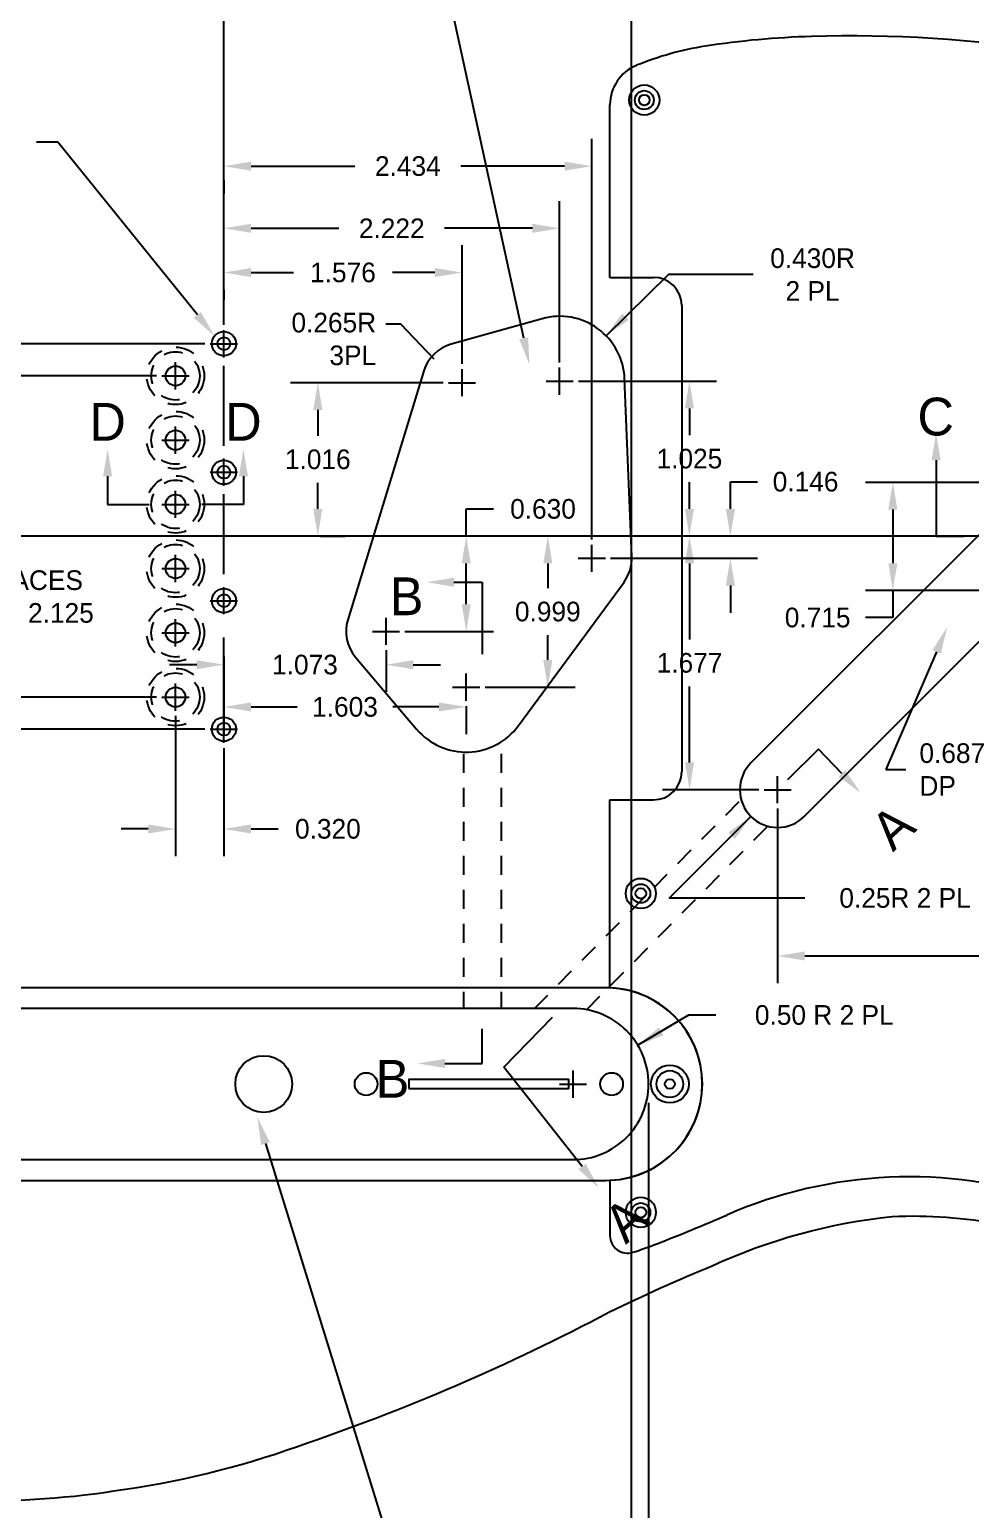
# Model space of a CAD drawing. Extents: x -2.7 to 56.6, y -23.6 to -1.4.
# Drawn here: x 6.43 to 12.65, y -18.62 to -8.83 of the extents above; entities that cross this region are included whole.
import ezdxf
from ezdxf.enums import TextEntityAlignment as Align

# ---------------------------------------------------------------- set-up
doc = ezdxf.new("R2010")
doc.units = 0
doc.header["$LTSCALE"] = 0.25
doc.header["$MEASUREMENT"] = 0
doc.linetypes.add('DASHED', pattern=[0.75, 0.5, -0.25])
doc.linetypes.add('LINETYPE_2', pattern=[0])
doc.layers.get('0').update_dxf_attribs({"color": 230, "linetype": 'CONTINUOUS'})
doc.layers.get('DEFPOINTS').update_dxf_attribs({"linetype": 'CONTINUOUS'})
for name, color, linetype in [('1', 5, 'CONTINUOUS'), ('CONTROL_PLATE', 1, 'CONTINUOUS'), ('DIM', 40, 'CONTINUOUS'), ('DRILL', 3, 'DASHED'), ('HOLES', 3, 'CONTINUOUS'), ('OUTLINE', 7, 'CONTINUOUS'), ('PICKGUARD', 10, 'CONTINUOUS'), ('PICKGUARD_HOLES', 5, 'CONTINUOUS'), ('ROUTES', 4, 'CONTINUOUS')]:
    doc.layers.add(name, color=color, linetype=linetype)
doc.dimstyles.get("Standard").update_dxf_attribs({"dimtxt": 0.18, "dimasz": 0.18, "dimexe": 0.18, "dimexo": 0.0625, "dimgap": 0.09, "dimtad": 0, "dimtih": 1, "dimtoh": 1, "dimdec": 4, "dimzin": 0, "dimtxsty": 'STANDARD', "dimcen": 0.09, "dimazin": 3, "dimtfac": 1, "dimtdec": 4, "dimtofl": 0, "dimtmove": 0, "dimatfit": 3, "dimtolj": 1, "dimtzin": 0})

# ---------------------------------------------------------------- blocks, each defined once
blk = doc.blocks.new('PICKGUARD')
at = {"layer": 'PICKGUARD', "linetype": 'CONTINUOUS'}
for points in [[(-5.5658, -0.3312), (-5.5859, -1.8637)], [(-3.3859, -1.7743), (-3.3859, -1.867)]]:
    blk.add_lwpolyline(points, dxfattribs=at)
at = {"layer": 'PICKGUARD', "linetype": 'LINETYPE_2'}
for points in [[(-5.336, -2.117), (-3.6359, -2.117)], [(-5.4901, -2.604), (-3.4818, -2.604)], [(-5.4901, -3.219), (-3.4818, -3.219)], [(-6.028, -6.457), (-4.4859, -6.457)], [(-4.4859, -6.457), (-2.9449, -6.457)], [(-6.215, -6.932), (-6.215, -6.644)], [(-2.7579, -6.932), (-2.7579, -6.644)], [(-6.215, -6.932), (-7.3568, -6.932)], [(-1.5139, -6.932), (-2.7579, -6.932)], [(-0.2419, -6.932), (0.1251, -6.932)]]:
    blk.add_lwpolyline(points, dxfattribs=at)
for centre, radius in [((0, 0), 0.1), ((0, 0), 0.0625), ((-5.8859, -0.6931), 0.1), ((-5.8859, -0.6931), 0.0625), ((-3.086, -2.226), 0.1), ((-3.086, -2.226), 0.0625), ((0.1967, -2.574), 0.1), ((0.1967, -2.574), 0.0625), ((-7.4274, -3.6895), 0.1), ((-7.4274, -3.6895), 0.0625), ((-7.388, -6.705), 0.1), ((-7.388, -6.705), 0.0625), ((-2.139, -6.728), 0.1), ((-0.0289, -6.728), 0.1), ((-2.139, -6.728), 0.0625), ((-0.0289, -6.728), 0.0625)]:
    blk.add_circle(centre, radius, dxfattribs=at)
for centre, radius, start, end in [((0.0043, 0.0097), 0.456, 41.8889, 145.06767), ((-0.4222, -0.3748), 1.0302, 28.93429, 41.97246), ((0.3169, -0.2102), 0.8381, 144.98018, 160.36853), ((-1.0185, -0.7047), 1.7117, 7.88242, 28.94096), ((3.6953, -1.4069), 4.4222, 160.46993, 165.91517), ((-5.5106, -1.4414), 1.1116, 92.84638, 143.20713), ((-3.8642, 0.4865), 3.3707, 325.6997, 345.96925), ((-3.5091, -1.0523), 4.2264, 343.62968, 7.9201), ((-2.0612, -4.2673), 5.5699, 141.17948, 160.8463), ((-2.5186, -0.4323), 1.7414, 276.82075, 325.721), ((-3.3412, -1.7795), 0.045, 45.01181, 173.35552), ((-6.1219, -4.7071), 4.0827, 44.48479, 46.45872), ((-2.44, -1.0909), 1.078, 224.48404, 276.83147), ((-5.336, -1.8671), 0.2499, 179.22629, 270.00628), ((-3.6359, -1.867), 0.25, 270.00474, 359.99532), ((-5.5657, -0.448), 6.37, 339.5068, 343.62827), ((1.043, -5.3435), 8.8554, 160.85869, 181.65653), ((-5.4901, -2.9115), 0.3075, 90, 180), ((-3.4818, -2.9115), 0.3075, 0, 90), ((-15.8046, 3.3708), 17.2979, 337.05978, 339.53142), ((-5.4901, -2.9115), 0.3075, 180, 270), ((-3.4818, -2.9115), 0.3075, 270, 0), ((7.8536, -6.6418), 8.3918, 157.06343, 161.60638), ((2.7616, -4.9487), 3.0258, 161.60358, 203.57557), ((-2.2373, -5.4405), 5.5736, 181.63495, 188.89557), ((-11.5327, -11.17), 12.5637, 21.21935, 23.50669), ((-5.7213, -5.9853), 2.0473, 188.91025, 202.1274), ((-0.8779, -6.958), 0.6365, 2.33966, 177.66034), ((-6.028, -6.644), 0.187, 90, 180), ((-2.9449, -6.644), 0.187, 0, 90), ((-2.4967, -7.6605), 2.8701, 17.84717, 21.19856), ((-7.3551, -6.6478), 0.2842, 202.46549, 269.65476), ((0.1251, -6.8163), 0.1157, 270.01048, 17.82812)]:
    blk.add_arc(centre, radius, start, end, dxfattribs=at)
blk = doc.blocks.new('*D4')
at = {"color": 0, "linetype": 'BYBLOCK'}
for p, q in [((8.3894, -10.8129), (5.5054, -10.8129)), ((5.6854, -10.9929), (5.6854, -11.4027)), ((5.6854, -13.1829), (5.6854, -11.9294)), ((8.3894, -13.3629), (5.5054, -13.3629))]:
    blk.add_line(p, q, dxfattribs=at)
for points in [[(5.6554, -10.9929), (5.7154, -10.9929), (5.6854, -10.8129)], [(5.6554, -13.1829), (5.7154, -13.1829), (5.6854, -13.3629)]]:
    blk.add_solid(points, dxfattribs=at)
at = {"layer": 'DEFPOINTS', "color": 0, "linetype": 'BYBLOCK'}
for p in [(8.5144, -10.8129), (5.6854, -13.3629), (8.5144, -13.3629)]:
    blk.add_point(p, dxfattribs=at)
at = {"color": 0, "linetype": 'BYBLOCK', "insert": (5.6854, -11.6661), "char_height": 0.13, "attachment_point": 5}
blk.add_mtext('\\A1;3 EQ SPACES\\P@ 0.850 = 2.550', dxfattribs=at)
blk = doc.blocks.new('*D5')
at = {"color": 0, "linetype": 'BYBLOCK'}
for p, q in [((8.0694, -11.0255), (6.8272, -11.0255)), ((7.0072, -11.2055), (7.0072, -12.2351)), ((7.0072, -12.9705), (7.0072, -12.7618)), ((8.0694, -13.1505), (6.8272, -13.1505))]:
    blk.add_line(p, q, dxfattribs=at)
for points in [[(6.9772, -11.2055), (7.0372, -11.2055), (7.0072, -11.0255)], [(6.9772, -12.9705), (7.0372, -12.9705), (7.0072, -13.1505)]]:
    blk.add_solid(points, dxfattribs=at)
at = {"layer": 'DEFPOINTS', "color": 0, "linetype": 'BYBLOCK'}
for p in [(8.1944, -11.0255), (7.0072, -13.1505), (8.1944, -13.1505)]:
    blk.add_point(p, dxfattribs=at)
at = {"color": 0, "linetype": 'BYBLOCK', "insert": (7.0072, -12.4984), "char_height": 0.13, "attachment_point": 5}
blk.add_mtext('\\A1;5 EQ SPACES\\P@ 0.425 = 2.125', dxfattribs=at)
blk = doc.blocks.new('*D7')
at = {"color": 0, "linetype": 'BYBLOCK'}
for p, q in [((8.5144, -10.6879), (8.5144, -9.8692)), ((10.7363, -10.9361), (10.7363, -9.8692)), ((8.6944, -10.0492), (9.2753, -10.0492)), ((10.5563, -10.0492), (9.9753, -10.0492))]:
    blk.add_line(p, q, dxfattribs=at)
for points in [[(8.6944, -10.0192), (8.6944, -10.0792), (8.5144, -10.0492)], [(10.5563, -10.0192), (10.5563, -10.0792), (10.7363, -10.0492)]]:
    blk.add_solid(points, dxfattribs=at)
at = {"layer": 'DEFPOINTS', "color": 0, "linetype": 'BYBLOCK'}
for p in [(8.5144, -10.0492), (8.5144, -10.8129), (10.7363, -11.0611)]:
    blk.add_point(p, dxfattribs=at)
at = {"color": 0, "linetype": 'BYBLOCK', "insert": (9.6253, -10.0492), "char_height": 0.13, "attachment_point": 5}
blk.add_mtext('\\A1;2.222', dxfattribs=at)
blk = doc.blocks.new('*D9')
at = {"color": 0, "linetype": 'BYBLOCK'}
for p, q in [((8.1944, -13.2755), (8.1944, -14.203)), ((8.5144, -13.4879), (8.5144, -14.203)), ((8.0144, -14.023), (7.8344, -14.023)), ((8.6944, -14.023), (8.8744, -14.023))]:
    blk.add_line(p, q, dxfattribs=at)
for points in [[(8.0144, -13.993), (8.0144, -14.053), (8.1944, -14.023)], [(8.6944, -13.993), (8.6944, -14.053), (8.5144, -14.023)]]:
    blk.add_solid(points, dxfattribs=at)
at = {"layer": 'DEFPOINTS', "color": 0, "linetype": 'BYBLOCK'}
for p in [(8.1944, -13.1505), (8.5144, -13.3629), (8.5144, -14.023)]:
    blk.add_point(p, dxfattribs=at)
at = {"color": 0, "linetype": 'BYBLOCK', "insert": (9.2027, -14.023), "char_height": 0.13, "attachment_point": 5}
blk.add_mtext('\\A1;0.320', dxfattribs=at)
blk = doc.blocks.new('*D10')
at = {"color": 0, "linetype": 'BYBLOCK'}
for p, q in [((8.5144, -10.6879), (8.5144, -5.3374)), ((15.8844, -11.1002), (15.8844, -5.3374)), ((8.6944, -5.5174), (11.8602, -5.5174)), ((15.7044, -5.5174), (12.5385, -5.5174))]:
    blk.add_line(p, q, dxfattribs=at)
for points in [[(8.6944, -5.4874), (8.6944, -5.5474), (8.5144, -5.5174)], [(15.7044, -5.4874), (15.7044, -5.5474), (15.8844, -5.5174)]]:
    blk.add_solid(points, dxfattribs=at)
at = {"layer": 'DEFPOINTS', "color": 0, "linetype": 'BYBLOCK'}
for p in [(8.5144, -5.5174), (8.5144, -10.8129), (15.8844, -11.2252)]:
    blk.add_point(p, dxfattribs=at)
at = {"color": 0, "linetype": 'BYBLOCK', "insert": (12.1994, -5.5174), "char_height": 0.13, "attachment_point": 5}
blk.add_mtext('\\A1;7.370', dxfattribs=at)
blk = doc.blocks.new('*D15')
at = {"color": 0, "linetype": 'BYBLOCK'}
for p, q in [((3.0371, -11.9624), (3.0371, -4.7087)), ((15.8844, -11.1002), (15.8844, -4.7087)), ((3.2171, -4.8887), (9.1627, -4.8887)), ((15.7044, -4.8887), (9.9494, -4.8887))]:
    blk.add_line(p, q, dxfattribs=at)
for points in [[(3.2171, -4.8587), (3.2171, -4.9187), (3.0371, -4.8887)], [(15.7044, -4.8587), (15.7044, -4.9187), (15.8844, -4.8887)]]:
    blk.add_solid(points, dxfattribs=at)
at = {"layer": 'DEFPOINTS', "color": 0, "linetype": 'BYBLOCK'}
for p in [(3.0371, -4.8887), (15.8844, -11.2252), (3.0371, -12.0874)]:
    blk.add_point(p, dxfattribs=at)
at = {"color": 0, "linetype": 'BYBLOCK', "insert": (9.5561, -4.8887), "char_height": 0.13, "attachment_point": 5}
blk.add_mtext('\\A1;12.847', dxfattribs=at)
blk = doc.blocks.new('*D18')
at = {"color": 0, "linetype": 'BYBLOCK'}
for p, q in [((10.6565, -10.4456), (10.2439, -10.8505)), ((11.2171, -10.4456), (10.6565, -10.4456)), ((9.9369, -11.2416), (9.9369, -11.0616)), ((9.8469, -11.1516), (10.0269, -11.1516))]:
    blk.add_line(p, q, dxfattribs=at)
blk.add_solid([(10.3513, -10.703), (10.3934, -10.7458), (10.2439, -10.8505)], dxfattribs=at)
at = {"layer": 'DEFPOINTS', "color": 0, "linetype": 'BYBLOCK'}
for p in [(10.2439, -10.8505), (9.9369, -11.1516)]:
    blk.add_point(p, dxfattribs=at)
at = {"color": 0, "linetype": 'BYBLOCK', "insert": (11.6104, -10.4456), "char_height": 0.13, "attachment_point": 5}
blk.add_mtext('\\A1;0.430R\\P2 PL', dxfattribs=at)
blk = doc.blocks.new('*D24')
at = {"color": 0, "linetype": 'BYBLOCK'}
for p, q in [((10.8613, -11.0611), (11.7749, -11.0611)), ((11.5949, -11.2411), (11.5949, -11.4186)), ((11.5949, -11.9061), (11.5949, -11.7286)), ((11.9002, -12.0861), (11.4149, -12.0861))]:
    blk.add_line(p, q, dxfattribs=at)
for points in [[(11.5649, -11.2411), (11.6249, -11.2411), (11.5949, -11.0611)], [(11.5649, -11.9061), (11.6249, -11.9061), (11.5949, -12.0861)]]:
    blk.add_solid(points, dxfattribs=at)
at = {"layer": 'DEFPOINTS', "color": 0, "linetype": 'BYBLOCK'}
for p in [(10.7363, -11.0611), (11.5949, -12.0861), (12.0252, -12.0861)]:
    blk.add_point(p, dxfattribs=at)
at = {"color": 0, "linetype": 'BYBLOCK', "insert": (11.5949, -11.5736), "char_height": 0.13, "attachment_point": 5}
blk.add_mtext('\\A1;1.025', dxfattribs=at)
blk = doc.blocks.new('*D26')
at = {"color": 0, "linetype": 'BYBLOCK'}
for p, q in [((15.085, -13.1652), (15.085, -18.9985)), ((10.5253, -15.9263), (10.5253, -18.9985)), ((10.7053, -18.8185), (12.466, -18.8185)), ((14.905, -18.8185), (13.1443, -18.8185))]:
    blk.add_line(p, q, dxfattribs=at)
for points in [[(10.7053, -18.7885), (10.7053, -18.8485), (10.5253, -18.8185)], [(14.905, -18.7885), (14.905, -18.8485), (15.085, -18.8185)]]:
    blk.add_solid(points, dxfattribs=at)
at = {"layer": 'DEFPOINTS', "color": 0, "linetype": 'BYBLOCK'}
for p in [(15.085, -13.0402), (10.5253, -15.8013), (10.5253, -18.8185)]:
    blk.add_point(p, dxfattribs=at)
at = {"color": 0, "linetype": 'BYBLOCK', "insert": (12.8052, -18.8185), "char_height": 0.13, "attachment_point": 5}
blk.add_mtext('\\A1;4.560', dxfattribs=at)
blk = doc.blocks.new('*D27')
at = {"color": 0, "linetype": 'BYBLOCK'}
for p, q in [((4.9553, -15.9263), (4.9553, -19.0005)), ((10.5253, -15.9263), (10.5253, -19.0005)), ((5.1353, -18.8205), (7.4011, -18.8205)), ((10.3453, -18.8205), (8.0795, -18.8205))]:
    blk.add_line(p, q, dxfattribs=at)
for points in [[(5.1353, -18.7905), (5.1353, -18.8505), (4.9553, -18.8205)], [(10.3453, -18.7905), (10.3453, -18.8505), (10.5253, -18.8205)]]:
    blk.add_solid(points, dxfattribs=at)
at = {"layer": 'DEFPOINTS', "color": 0, "linetype": 'BYBLOCK'}
for p in [(4.9553, -15.8013), (10.5253, -15.8013), (4.9553, -18.8205)]:
    blk.add_point(p, dxfattribs=at)
at = {"color": 0, "linetype": 'BYBLOCK', "insert": (7.7403, -18.8205), "char_height": 0.13, "attachment_point": 5}
blk.add_mtext('\\A1;5.570', dxfattribs=at)
blk = doc.blocks.new('*D28')
at = {"color": 0, "linetype": 'BYBLOCK'}
for p, q in [((15.8844, -13.0747), (15.8844, -19.2811)), ((5.1863, -18.1099), (5.1863, -19.2811)), ((5.3663, -19.1011), (10.1529, -19.1011)), ((15.7044, -19.1011), (10.9179, -19.1011))]:
    blk.add_line(p, q, dxfattribs=at)
for points in [[(5.3663, -19.0711), (5.3663, -19.1311), (5.1863, -19.1011)], [(15.7044, -19.0711), (15.7044, -19.1311), (15.8844, -19.1011)]]:
    blk.add_solid(points, dxfattribs=at)
at = {"layer": 'DEFPOINTS', "color": 0, "linetype": 'BYBLOCK'}
for p in [(15.8844, -12.9497), (5.1863, -17.9849), (5.1863, -19.1011)]:
    blk.add_point(p, dxfattribs=at)
at = {"color": 0, "linetype": 'BYBLOCK', "insert": (10.5354, -19.1011), "char_height": 0.13, "attachment_point": 5}
blk.add_mtext('\\A1;10.698', dxfattribs=at)
blk = doc.blocks.new('*D30')
at = {"color": 0, "linetype": 'BYBLOCK'}
for p, q in [((10.7894, -15.345), (10.4546, -15.545)), ((10.9694, -15.345), (10.7894, -15.345)), ((10.0253, -15.8913), (10.0253, -15.7113)), ((9.9353, -15.8013), (10.1153, -15.8013))]:
    blk.add_line(p, q, dxfattribs=at)
blk.add_solid([(10.5937, -15.4269), (10.6245, -15.4784), (10.4546, -15.545)], dxfattribs=at)
at = {"layer": 'DEFPOINTS', "color": 0, "linetype": 'BYBLOCK'}
for p in [(10.4546, -15.545), (10.0253, -15.8013)]:
    blk.add_point(p, dxfattribs=at)
at = {"color": 0, "linetype": 'BYBLOCK', "insert": (11.6878, -15.345), "char_height": 0.13, "attachment_point": 5}
blk.add_mtext('\\A1;0.50 R 2 PL', dxfattribs=at)
blk = doc.blocks.new('*D40')
at = {"color": 0, "linetype": 'BYBLOCK'}
for p, q in [((14.3394, -11.73), (12.761, -11.73)), ((12.941, -11.91), (12.941, -12.2649)), ((14.3394, -12.4449), (12.761, -12.4449)), ((12.941, -12.4449), (12.941, -12.6249)), ((12.941, -12.6249), (12.761, -12.6249))]:
    blk.add_line(p, q, dxfattribs=at)
for points in [[(12.911, -11.91), (12.971, -11.91), (12.941, -11.73)], [(12.911, -12.2649), (12.971, -12.2649), (12.941, -12.4449)]]:
    blk.add_solid(points, dxfattribs=at)
at = {"layer": 'DEFPOINTS', "color": 0, "linetype": 'BYBLOCK'}
for p in [(14.4644, -11.73), (12.941, -12.4449), (14.4644, -12.4449)]:
    blk.add_point(p, dxfattribs=at)
at = {"color": 0, "linetype": 'BYBLOCK', "insert": (12.4435, -12.6249), "char_height": 0.13, "attachment_point": 5}
blk.add_mtext('\\A1;0.715', dxfattribs=at)
blk = doc.blocks.new('*D46')
at = {"color": 0, "linetype": 'BYBLOCK'}
for p, q in [((15.8844, -13.0747), (15.8844, -15.0433)), ((12.1785, -13.8883), (12.1785, -15.0433)), ((12.3585, -14.8633), (13.6923, -14.8633)), ((15.7044, -14.8633), (14.3706, -14.8633))]:
    blk.add_line(p, q, dxfattribs=at)
for points in [[(12.3585, -14.8333), (12.3585, -14.8933), (12.1785, -14.8633)], [(15.7044, -14.8333), (15.7044, -14.8933), (15.8844, -14.8633)]]:
    blk.add_solid(points, dxfattribs=at)
at = {"layer": 'DEFPOINTS', "color": 0, "linetype": 'BYBLOCK'}
for p in [(15.8844, -12.9497), (12.1785, -13.7633), (12.1785, -14.8633)]:
    blk.add_point(p, dxfattribs=at)
at = {"color": 0, "linetype": 'BYBLOCK', "insert": (14.0314, -14.8633), "char_height": 0.13, "attachment_point": 5}
blk.add_mtext('\\A1;3.706', dxfattribs=at)
blk = doc.blocks.new('*D47')
at = {"color": 0, "linetype": 'BYBLOCK'}
for p, q in [((12.2981, -12.0861), (11.4157, -12.0861)), ((11.5957, -12.2661), (11.5957, -12.7697)), ((11.5957, -13.5833), (11.5957, -13.0797)), ((12.0535, -13.7633), (11.4157, -13.7633))]:
    blk.add_line(p, q, dxfattribs=at)
for points in [[(11.5657, -12.2661), (11.6257, -12.2661), (11.5957, -12.0861)], [(11.5657, -13.5833), (11.6257, -13.5833), (11.5957, -13.7633)]]:
    blk.add_solid(points, dxfattribs=at)
at = {"layer": 'DEFPOINTS', "color": 0, "linetype": 'BYBLOCK'}
for p in [(11.5957, -12.0861), (12.4231, -12.0861), (12.1785, -13.7633)]:
    blk.add_point(p, dxfattribs=at)
at = {"color": 0, "linetype": 'BYBLOCK', "insert": (11.5957, -12.9247), "char_height": 0.13, "attachment_point": 5}
blk.add_mtext('\\A1;1.677', dxfattribs=at)
blk = doc.blocks.new('*D48')
at = {"color": 0, "linetype": 'BYBLOCK'}
for p, q in [((12.1785, -13.8533), (12.1785, -13.6733)), ((12.0885, -13.7633), (12.2685, -13.7633)), ((11.4618, -14.4801), (12.0017, -13.9401)), ((12.3576, -14.4801), (11.4618, -14.4801))]:
    blk.add_line(p, q, dxfattribs=at)
blk.add_solid([(11.8532, -14.0462), (11.8956, -14.0886), (12.0017, -13.9401)], dxfattribs=at)
at = {"layer": 'DEFPOINTS', "color": 0, "linetype": 'BYBLOCK'}
for p in [(12.1785, -13.7633), (12.0017, -13.9401)]:
    blk.add_point(p, dxfattribs=at)
at = {"color": 0, "linetype": 'BYBLOCK', "insert": (13.0218, -14.4801), "char_height": 0.13, "attachment_point": 5}
blk.add_mtext('\\A1;0.25R 2 PL', dxfattribs=at)
blk = doc.blocks.new('CONTROL_PLATE')
at = {"layer": 'CONTROL_PLATE', "linetype": 'CONTINUOUS'}
blk.add_lwpolyline([(0.215, 0, 0.4142136), (-0.4225, 0.6375), (-5.4285, 0.6375, 1), (-5.4285, -0.6375), (-0.4225, -0.6375, 0.4142136), (0.215, 0, -1.5666257)], format="xyb", dxfattribs=at)
blk.add_lwpolyline([(-1.7275, -0.03), (-0.6675, -0.03), (-0.6675, 0.03), (-1.7275, 0.03)], close=True, dxfattribs=at)
for centre, radius in [((-5.851, 0), 0.125), ((-5.15625, 0), 0.1875), ((-2.6875, 0), 0.1875), ((0, 0), 0.125), ((-5.851, 0), 0.0885), ((-2.01, 0), 0.075), ((-0.385, 0), 0.075), ((0, 0), 0.0885)]:
    blk.add_circle(centre, radius, dxfattribs=at)
blk = doc.blocks.new('*D62')
at = {"color": 0, "linetype": 'BYBLOCK'}
for p, q in [((7.715, -13.4534), (7.715, -12.8468)), ((8.7879, -12.9314), (8.7879, -13.2068)), ((7.535, -13.0268), (7.355, -13.0268)), ((8.9679, -13.0268), (9.1479, -13.0268))]:
    blk.add_line(p, q, dxfattribs=at)
for points in [[(7.535, -12.9968), (7.535, -13.0568), (7.715, -13.0268)], [(8.9679, -12.9968), (8.9679, -13.0568), (8.7879, -13.0268)]]:
    blk.add_solid(points, dxfattribs=at)
at = {"layer": 'DEFPOINTS', "color": 0, "linetype": 'BYBLOCK'}
for p in [(8.7879, -12.8064), (8.7879, -13.0268), (7.715, -13.5784)]:
    blk.add_point(p, dxfattribs=at)
at = {"color": 0, "linetype": 'BYBLOCK', "insert": (8.2515, -13.0268), "char_height": 0.13, "attachment_point": 5}
blk.add_mtext('\\A1;1.073', dxfattribs=at)
blk = doc.blocks.new('*D63')
at = {"color": 0, "linetype": 'BYBLOCK'}
for p, q in [((7.715, -12.9718), (7.715, -13.4865)), ((7.895, -13.3065), (8.1991, -13.3065)), ((9.1382, -13.3065), (8.8341, -13.3065)), ((9.3182, -13.3003), (9.3182, -13.4865))]:
    blk.add_line(p, q, dxfattribs=at)
for points in [[(7.895, -13.2765), (7.895, -13.3365), (7.715, -13.3065)], [(9.1382, -13.2765), (9.1382, -13.3365), (9.3182, -13.3065)]]:
    blk.add_solid(points, dxfattribs=at)
at = {"layer": 'DEFPOINTS', "color": 0, "linetype": 'BYBLOCK'}
for p in [(7.715, -12.8468), (9.3182, -13.1753), (9.3182, -13.3065)]:
    blk.add_point(p, dxfattribs=at)
at = {"color": 0, "linetype": 'BYBLOCK', "insert": (8.5166, -13.3065), "char_height": 0.13, "attachment_point": 5}
blk.add_mtext('\\A1;1.603', dxfattribs=at)
blk = doc.blocks.new('*D65')
at = {"color": 0, "linetype": 'BYBLOCK'}
for p, q in [((9.3185, -12.1766), (9.3185, -11.9966)), ((9.3185, -11.9966), (9.4985, -11.9966)), ((9.5678, -12.1766), (9.1385, -12.1766)), ((9.3185, -12.6264), (9.3185, -12.3566)), ((8.9129, -12.8064), (9.4985, -12.8064))]:
    blk.add_line(p, q, dxfattribs=at)
for points in [[(9.2885, -12.3566), (9.3485, -12.3566), (9.3185, -12.1766)], [(9.2885, -12.6264), (9.3485, -12.6264), (9.3185, -12.8064)]]:
    blk.add_solid(points, dxfattribs=at)
at = {"layer": 'DEFPOINTS', "color": 0, "linetype": 'BYBLOCK'}
for p in [(9.3185, -12.1766), (9.6928, -12.1766), (8.7879, -12.8064)]:
    blk.add_point(p, dxfattribs=at)
at = {"color": 0, "linetype": 'BYBLOCK', "insert": (9.8268, -11.9966), "char_height": 0.13, "attachment_point": 5}
blk.add_mtext('\\A1;0.630', dxfattribs=at)
blk = doc.blocks.new('*D66')
at = {"color": 0, "linetype": 'BYBLOCK'}
for p, q in [((9.7335, -12.1766), (9.6785, -12.1766)), ((9.8585, -12.3566), (9.8585, -12.5209)), ((9.8585, -12.9953), (9.8585, -12.8309)), ((9.4432, -13.1753), (10.0385, -13.1753))]:
    blk.add_line(p, q, dxfattribs=at)
for points in [[(9.8285, -12.3566), (9.8885, -12.3566), (9.8585, -12.1766)], [(9.8285, -12.9953), (9.8885, -12.9953), (9.8585, -13.1753)]]:
    blk.add_solid(points, dxfattribs=at)
at = {"layer": 'DEFPOINTS', "color": 0, "linetype": 'BYBLOCK'}
for p in [(9.8585, -12.1766), (9.8585, -12.1766), (9.3182, -13.1753)]:
    blk.add_point(p, dxfattribs=at)
at = {"color": 0, "linetype": 'BYBLOCK', "insert": (9.8585, -12.6759), "char_height": 0.13, "attachment_point": 5}
blk.add_mtext('\\A1;0.999', dxfattribs=at)
blk = doc.blocks.new('*D67')
at = {"color": 0, "linetype": 'BYBLOCK'}
for p, q in [((11.0666, -11.9966), (11.0666, -11.8166)), ((11.0666, -11.8166), (11.2466, -11.8166)), ((11.1914, -12.1766), (10.8866, -12.1766)), ((10.2744, -12.323), (11.2466, -12.323)), ((11.0666, -12.503), (11.0666, -12.683))]:
    blk.add_line(p, q, dxfattribs=at)
for points in [[(11.0366, -11.9966), (11.0966, -11.9966), (11.0666, -12.1766)], [(11.0366, -12.503), (11.0966, -12.503), (11.0666, -12.323)]]:
    blk.add_solid(points, dxfattribs=at)
at = {"layer": 'DEFPOINTS', "color": 0, "linetype": 'BYBLOCK'}
for p in [(11.0666, -12.1766), (11.3164, -12.1766), (10.1494, -12.323)]:
    blk.add_point(p, dxfattribs=at)
at = {"color": 0, "linetype": 'BYBLOCK', "insert": (11.5641, -11.8166), "char_height": 0.13, "attachment_point": 5}
blk.add_mtext('\\A1;0.146', dxfattribs=at)
blk = doc.blocks.new('*D68')
at = {"color": 0, "linetype": 'BYBLOCK'}
for p, q in [((10.1494, -12.198), (10.1494, -9.5486)), ((7.895, -9.7286), (8.5822, -9.7286)), ((9.9694, -9.7286), (9.2822, -9.7286)), ((7.715, -9.8211), (7.715, -9.9086))]:
    blk.add_line(p, q, dxfattribs=at)
for points in [[(7.895, -9.6986), (7.895, -9.7586), (7.715, -9.7286)], [(9.9694, -9.6986), (9.9694, -9.7586), (10.1494, -9.7286)]]:
    blk.add_solid(points, dxfattribs=at)
at = {"layer": 'DEFPOINTS', "color": 0, "linetype": 'BYBLOCK'}
for p in [(7.715, -9.6961), (7.715, -9.7286), (10.1494, -12.323)]:
    blk.add_point(p, dxfattribs=at)
at = {"color": 0, "linetype": 'BYBLOCK', "insert": (8.9322, -9.7286), "char_height": 0.13, "attachment_point": 5}
blk.add_mtext('\\A1;2.434', dxfattribs=at)
blk = doc.blocks.new('*D69')
at = {"color": 0, "linetype": 'BYBLOCK'}
for p, q in [((9.291, -11.0359), (9.291, -10.2523)), ((7.895, -10.4323), (8.1747, -10.4323)), ((9.111, -10.4323), (8.8314, -10.4323)), ((7.715, -10.5465), (7.715, -10.6123))]:
    blk.add_line(p, q, dxfattribs=at)
for points in [[(7.895, -10.4023), (7.895, -10.4623), (7.715, -10.4323)], [(9.111, -10.4023), (9.111, -10.4623), (9.291, -10.4323)]]:
    blk.add_solid(points, dxfattribs=at)
at = {"layer": 'DEFPOINTS', "color": 0, "linetype": 'BYBLOCK'}
for p in [(7.715, -10.4215), (7.715, -10.4323), (9.291, -11.1609)]:
    blk.add_point(p, dxfattribs=at)
at = {"color": 0, "linetype": 'BYBLOCK', "insert": (8.503, -10.4323), "char_height": 0.13, "attachment_point": 5}
blk.add_mtext('\\A1;1.576', dxfattribs=at)
blk = doc.blocks.new('*D70')
at = {"color": 0, "linetype": 'BYBLOCK'}
for p, q in [((9.166, -11.1609), (8.1566, -11.1609)), ((8.3366, -11.3409), (8.3366, -11.5137)), ((8.3366, -11.9965), (8.3366, -11.8237)), ((8.3533, -12.1765), (8.5166, -12.1765))]:
    blk.add_line(p, q, dxfattribs=at)
for points in [[(8.3066, -11.3409), (8.3666, -11.3409), (8.3366, -11.1609)], [(8.3066, -11.9965), (8.3666, -11.9965), (8.3366, -12.1765)]]:
    blk.add_solid(points, dxfattribs=at)
at = {"layer": 'DEFPOINTS', "color": 0, "linetype": 'BYBLOCK'}
for p in [(9.291, -11.1609), (8.2283, -12.1765), (8.3366, -12.1765)]:
    blk.add_point(p, dxfattribs=at)
at = {"color": 0, "linetype": 'BYBLOCK', "insert": (8.3366, -11.6687), "char_height": 0.13, "attachment_point": 5}
blk.add_mtext('\\A1;1.016', dxfattribs=at)

msp = doc.modelspace()

# ---------------------------------------------------------------- linework, layer by layer
at = {"layer": '1', "linetype": 'LINETYPE_2'}
msp.add_lwpolyline([(10.4113, -20.9976), (10.4113, -1.4151)], dxfattribs=at)
at = {"layer": 'DIM', "linetype": 'CONTINUOUS'}
for p, q in [((9.6991, -10.8669), (9.1279, -8.2473)), ((6.6162, -9.5707), (6.4746, -9.5707)), ((7.5399, -10.7128), (6.6162, -9.5707)), ((7.715, -10.9934), (7.715, -10.8134)), ((8.8866, -10.7728), (8.7869, -10.7728)), ((9.106, -11.0063), (8.8866, -10.7728)), ((7.625, -10.9034), (7.805, -10.9034)), ((7.395, -11.206), (7.395, -11.026)), ((7.715, -11.5778), (7.715, -11.0495)), ((9.9369, -11.2416), (9.9369, -11.0616)), ((7.305, -11.116), (7.485, -11.116)), ((9.201, -11.1609), (9.381, -11.1609)), ((9.291, -11.2509), (9.291, -11.0709)), ((9.8469, -11.1516), (10.0269, -11.1516)), ((7.395, -11.6309), (7.395, -11.4509)), ((7.305, -11.5409), (7.485, -11.5409)), ((7.715, -11.8435), (7.715, -11.6635)), ((12.4277, -11.6739), (12.4277, -12.1766)), ((6.9458, -11.7798), (6.9458, -11.966)), ((7.625, -11.7535), (7.805, -11.7535)), ((7.8442, -11.7798), (7.8442, -11.966)), ((7.395, -12.056), (7.395, -11.876)), ((7.715, -12.427), (7.715, -11.8987)), ((6.9458, -11.966), (7.1309, -11.966)), ((7.1309, -11.966), (7.2209, -11.966)), ((7.305, -11.966), (7.485, -11.966)), ((7.6591, -11.966), (7.5691, -11.966)), ((7.8442, -11.966), (7.6591, -11.966)), ((20.0563, -12.1769), (2.2377, -12.1763)), ((10.1494, -12.413), (10.1494, -12.233)), ((12.4277, -12.1767), (12.6128, -12.1767)), ((7.395, -12.481), (7.395, -12.301)), ((10.0594, -12.323), (10.2394, -12.323)), ((7.305, -12.391), (7.485, -12.391)), ((7.715, -12.6935), (7.715, -12.5135)), ((9.2371, -12.4812), (9.425, -12.4812)), ((9.425, -12.4812), (9.425, -12.9569)), ((7.625, -12.6035), (7.805, -12.6035)), ((7.395, -12.906), (7.395, -12.726)), ((8.7879, -12.8964), (8.7879, -12.7164)), ((7.305, -12.816), (7.485, -12.816)), ((8.6979, -12.8064), (8.8779, -12.8064)), ((12.4311, -12.9417), (12.0959, -13.7202)), ((9.3182, -13.2653), (9.3182, -13.0853)), ((7.395, -13.331), (7.395, -13.151)), ((9.2282, -13.1753), (9.4082, -13.1753)), ((7.305, -13.241), (7.485, -13.241)), ((7.715, -13.5434), (7.715, -13.3634)), ((7.625, -13.4534), (7.805, -13.4534)), ((11.6488, -13.5855), (11.4449, -13.7893)), ((11.8044, -13.746), (11.6488, -13.5855)), ((11.3791, -13.9438), (11.3791, -13.7638)), ((12.0959, -13.7202), (12.2274, -13.7202)), ((11.2891, -13.8538), (11.4691, -13.8538)), ((9.5669, -15.6904), (9.8898, -15.3591)), ((9.425, -15.6649), (9.425, -15.4355)), ((9.1776, -15.6649), (9.425, -15.6649)), ((10.0852, -16.3467), (9.5669, -15.6904)), ((7.9899, -16.1952), (9.0733, -19.6943))]:
    msp.add_line(p, q, dxfattribs=at)
for points in [[(7.5632, -10.694), (7.5166, -10.7317), (7.6531, -10.8528)], [(9.7284, -10.8605), (9.6698, -10.8733), (9.7375, -11.0428)], [(12.3977, -11.6739), (12.4577, -11.6739), (12.4277, -11.4939)], [(6.9158, -11.7798), (6.9758, -11.7798), (6.9458, -11.5998)], [(7.8742, -11.7798), (7.8142, -11.7798), (7.8442, -11.5998)], [(9.2371, -12.5112), (9.2371, -12.4512), (9.0571, -12.4812)], [(12.4035, -12.9298), (12.4586, -12.9535), (12.5023, -12.7763)], [(11.7829, -13.7669), (11.826, -13.7251), (11.9297, -13.8753)], [(9.1776, -15.6949), (9.1776, -15.6349), (8.9976, -15.6649)], [(7.9613, -16.2041), (8.0186, -16.1864), (7.9369, -16.0232)], [(10.1089, -16.3283), (10.0615, -16.3651), (10.1957, -16.4888)]]:
    msp.add_solid(points, dxfattribs=at)
at = {"layer": 'DRILL', "linetype": 'DASHED'}
for points in [[(9.3, -13.6163), (9.3, -15.3013)], [(9.55, -13.6163), (9.55, -15.3013)], [(9.7702, -15.3013), (11.1376, -13.9185)], [(10.1156, -15.3096), (11.3144, -14.0953)]]:
    msp.add_lwpolyline(points, dxfattribs=at)
at = {"layer": 'HOLES', "color": 162, "linetype": 'LINETYPE_2'}
for centre, radius in [((7.715, -10.9034), 0.08), ((7.715, -10.9034), 0.0425), ((7.395, -11.116), 0.065), ((7.395, -11.5409), 0.065), ((7.715, -11.7535), 0.08), ((7.715, -11.7535), 0.0425), ((7.395, -11.966), 0.065), ((7.395, -12.391), 0.065), ((7.715, -12.6035), 0.08), ((7.715, -12.6035), 0.0425), ((7.395, -12.816), 0.065), ((7.395, -13.241), 0.065), ((7.715, -13.4534), 0.08), ((7.715, -13.4534), 0.0425)]:
    msp.add_circle(centre, radius, dxfattribs=at)
at = {"layer": 'HOLES', "color": 162, "linetype": 'DASHED'}
for centre, radius in [((7.395, -11.116), 0.19), ((7.395, -11.116), 0.16), ((7.395, -11.5409), 0.19), ((7.395, -11.5409), 0.16), ((7.395, -11.966), 0.19), ((7.395, -11.966), 0.16), ((7.395, -12.391), 0.19), ((7.395, -12.391), 0.16), ((7.395, -12.816), 0.19), ((7.395, -12.816), 0.16), ((7.395, -13.241), 0.19), ((7.395, -13.241), 0.16)]:
    msp.add_circle(centre, radius, dxfattribs=at)
at = {"layer": 'OUTLINE', "linetype": 'LINETYPE_2'}
msp.add_lwpolyline([(5.9422, -18.5531, 0.047658), (6.9869, -18.493, 0.052217), (8.2019, -18.1981, 0.040212), (10.2669, -17.308, -0.015531), (10.9469, -17.0032, -0.082789), (12.1371, -16.678, -0.125765), (13.5319, -16.958, -0.011482)], format="xyb", dxfattribs=at)
at = {"layer": 'PICKGUARD_HOLES', "color": 162, "linetype": 'LINETYPE_2'}
for centre, radius in [((10.497, -9.2911), 0.035), ((10.474, -14.5402), 0.035), ((10.666, -15.8011), 0.0325), ((10.474, -16.6502), 0.035)]:
    msp.add_circle(centre, radius, dxfattribs=at)
at = {"layer": 'ROUTES', "linetype": 'LINETYPE_2'}
for points in [[(9.0376, -11.0834), (8.5345, -12.7289, 0.255731), (8.5861, -12.978), (8.9907, -13.4539, 0.484023), (9.6647, -13.4299), (10.3629, -12.4798, 0.170111), (10.4141, -12.3123), (10.3666, -11.1343, 0.484023), (9.8211, -10.7375), (9.2197, -10.9057, 0.255731), (9.0376, -11.0834, -0.681381)], [(12.8782, -12.0012), (11.2023, -13.677, 0.414214), (11.2023, -14.0306, 0.414214), (11.5559, -14.0306), (13.2317, -12.3547, 1), (12.8782, -12.0013, -0.999074)], [(10.5253, -15.8013, 0.414214), (10.0253, -15.3013), (5.4553, -15.3013, 0.414214), (4.9553, -15.8013, 0.414214), (5.4553, -16.3013), (10.0253, -16.3013, 0.414214)]]:
    msp.add_lwpolyline(points, format="xyb", close=True, dxfattribs=at)

# ---------------------------------------------------------------- block references
at = {"linetype": 'CONTINUOUS', "rotation": 270}
msp.add_blockref('PICKGUARD', (17.202, -16.6792), dxfattribs=at)
at = {"layer": 'CONTROL_PLATE', "linetype": 'CONTINUOUS'}
msp.add_blockref('CONTROL_PLATE', (10.666, -15.8011), dxfattribs=at)

# ---------------------------------------------------------------- texts
at = {"layer": 'DIM', "linetype": 'CONTINUOUS'}
for s, p in [('C', (12.4253, -11.5102)), ('D', (6.9458, -11.5447)), ('D', (7.8442, -11.5447)), ('B', (8.9243, -12.6993)), ('B', (8.8308, -15.8915))]:
    msp.add_text(s, height=0.25, dxfattribs=at).set_placement(p, align=Align.CENTER)
for p in [(12.2244, -14.1937), (10.4569, -16.7912)]:
    msp.add_text('A', height=0.25, rotation=42.31241, dxfattribs=at).set_placement(p, align=Align.CENTER)
at = {"layer": 'DIM', "linetype": 'CONTINUOUS', "char_height": 0.13}
for s, insert, attachment_point in [('0.265R\\P3PL', (8.7227, -10.8726), 6), ('0.687\\PDP', (12.3174, -13.7202), 4)]:
    msp.add_mtext(s, dxfattribs=dict(at, insert=insert, attachment_point=attachment_point))

# ---------------------------------------------------------------- dimensions: what is measured, and where the dimension line sits
at = {"layer": 'DIM', "linetype": 'CONTINUOUS'}
dim = msp.add_linear_dim(base=(2.2377, -4.9792), p1=(15.085, -11.3157), p2=(2.2377, -12.1779), dimstyle='STANDARD', override={"dimtxt": 0.13, "dimexo": 0.125, "dimdec": 3, "dimtdec": 1}, dxfattribs=at)
dim.commit()
dim.dimension.update_dxf_attribs({"geometry": '*D15', "text_midpoint": (8.7567, -4.9792), "dimtype": 160, "insert": (-0.7994, -0.0905)})
for base, p1, p2, picture, middle in [((7.715, -5.6079), (15.085, -11.3157), (7.715, -10.9034), '*D10', (11.4, -5.6079)), ((7.715, -10.1397), (9.9369, -11.1516), (7.715, -10.9034), '*D7', (8.826, -10.1397)), ((4.387, -19.1916), (15.085, -13.0402), (4.387, -18.0754), '*D28', (9.736, -19.1916)), ((11.3791, -14.9538), (15.085, -13.0402), (11.3791, -13.8538), '*D46', (13.2321, -14.9538)), ((7.715, -14.1135), (7.395, -13.241), (7.715, -13.4534), '*D9', (8.4033, -14.1135))]:
    dim = msp.add_linear_dim(base=base, p1=p1, p2=p2, dimstyle='STANDARD', override={"dimtxt": 0.13, "dimexo": 0.125, "dimdec": 3, "dimtdec": 1}, dxfattribs=at)
    dim.commit()
    dim.dimension.update_dxf_attribs({"geometry": picture, "text_midpoint": middle, "insert": (-0.7994, -0.0905)})
for base, p1, p2, picture, middle in [((7.715, -9.7286), (10.1494, -12.323), (7.715, -9.6961), '*D68', (8.9322, -9.7286)), ((7.715, -10.4323), (9.291, -11.1609), (7.715, -10.4215), '*D69', (8.503, -10.4323)), ((8.7879, -13.0268), (7.715, -13.5784), (8.7879, -12.8064), '*D62', (8.2515, -13.0268)), ((9.3182, -13.3065), (7.715, -12.8468), (9.3182, -13.1753), '*D63', (8.5166, -13.3065)), ((10.5253, -18.8185), (15.085, -13.0402), (10.5253, -15.8013), '*D26', (12.8052, -18.8185)), ((4.9553, -18.8205), (10.5253, -15.8013), (4.9553, -15.8013), '*D27', (7.7403, -18.8205))]:
    dim = msp.add_linear_dim(base=base, p1=p1, p2=p2, dimstyle='STANDARD', override={"dimtxt": 0.13, "dimexo": 0.125, "dimdec": 3, "dimtdec": 1}, dxfattribs=at)
    dim.commit()
    dim.dimension.update_dxf_attribs({"geometry": picture, "text_midpoint": middle})
for center, mpoint, text, picture, middle in [((9.9369, -11.1516), (10.2439, -10.8505), '0.430R\\P2 PL', '*D18', (11.6104, -10.4456)), ((10.0253, -15.8013), (10.4546, -15.545), '0.50 R 2 PL', '*D30', (11.6878, -15.345))]:
    dim = msp.add_radius_dim(center=center, mpoint=mpoint, text=text, dimstyle='STANDARD', override={"dimtxt": 0.13, "dimexo": 0.125, "dimdec": 3, "dimtdec": 1}, dxfattribs=at)
    dim.commit()
    dim.dimension.update_dxf_attribs({"geometry": picture, "text_midpoint": middle, "dimtype": 164})
for base, p1, p2, text, picture, middle in [((4.886, -13.4534), (7.715, -10.9034), (7.715, -13.4534), '3 EQ SPACES\\P@ 0.850 = <>', '*D4', (4.886, -11.7566)), ((6.2078, -13.241), (7.395, -11.116), (7.395, -13.241), '5 EQ SPACES\\P@ 0.425 = <>', '*D5', (6.2078, -12.5889))]:
    dim = msp.add_linear_dim(base=base, p1=p1, p2=p2, angle=90, text=text, dimstyle='STANDARD', override={"dimtxt": 0.13, "dimexo": 0.125, "dimdec": 3, "dimtdec": 1}, dxfattribs=at)
    dim.commit()
    dim.dimension.update_dxf_attribs({"geometry": picture, "text_midpoint": middle, "dimtype": 160, "insert": (-0.7994, -0.0905)})
for base, p1, p2, picture, middle in [((8.3366, -12.1765), (9.291, -11.1609), (8.2283, -12.1765), '*D70', (8.3366, -11.6687)), ((11.0666, -12.1766), (10.1494, -12.323), (11.3164, -12.1766), '*D67', (11.5641, -11.8166)), ((9.3185, -12.1766), (8.7879, -12.8064), (9.6928, -12.1766), '*D65', (9.8268, -11.9966)), ((9.8585, -12.1766), (9.3182, -13.1753), (9.8585, -12.1766), '*D66', (9.8585, -12.6759))]:
    dim = msp.add_linear_dim(base=base, p1=p1, p2=p2, angle=90, dimstyle='STANDARD', override={"dimtxt": 0.13, "dimexo": 0.125, "dimdec": 3, "dimtdec": 1}, dxfattribs=at)
    dim.commit()
    dim.dimension.update_dxf_attribs({"geometry": picture, "text_midpoint": middle})
for base, p1, p2, picture, middle in [((10.7955, -12.1766), (9.9369, -11.1516), (11.2259, -12.1766), '*D24', (10.7955, -11.6641)), ((12.1417, -12.5354), (13.665, -11.8205), (13.665, -12.5354), '*D40', (11.6442, -12.7154)), ((10.7964, -12.1766), (11.3791, -13.8538), (11.6237, -12.1766), '*D47', (10.7964, -13.0152))]:
    dim = msp.add_linear_dim(base=base, p1=p1, p2=p2, angle=90, dimstyle='STANDARD', override={"dimtxt": 0.13, "dimexo": 0.125, "dimdec": 3, "dimtdec": 1}, dxfattribs=at)
    dim.commit()
    dim.dimension.update_dxf_attribs({"geometry": picture, "text_midpoint": middle, "insert": (-0.7994, -0.0905)})
dim = msp.add_radius_dim(center=(11.3791, -13.8538), mpoint=(11.2023, -14.0306), text='0.25R 2 PL', dimstyle='STANDARD', override={"dimtxt": 0.13, "dimexo": 0.125, "dimdec": 3, "dimtdec": 1}, dxfattribs=at)
dim.commit()
dim.dimension.update_dxf_attribs({"geometry": '*D48', "text_midpoint": (12.2224, -14.5706), "dimtype": 164, "insert": (-0.7994, -0.0905)})

doc.saveas('drawing.dxf')
